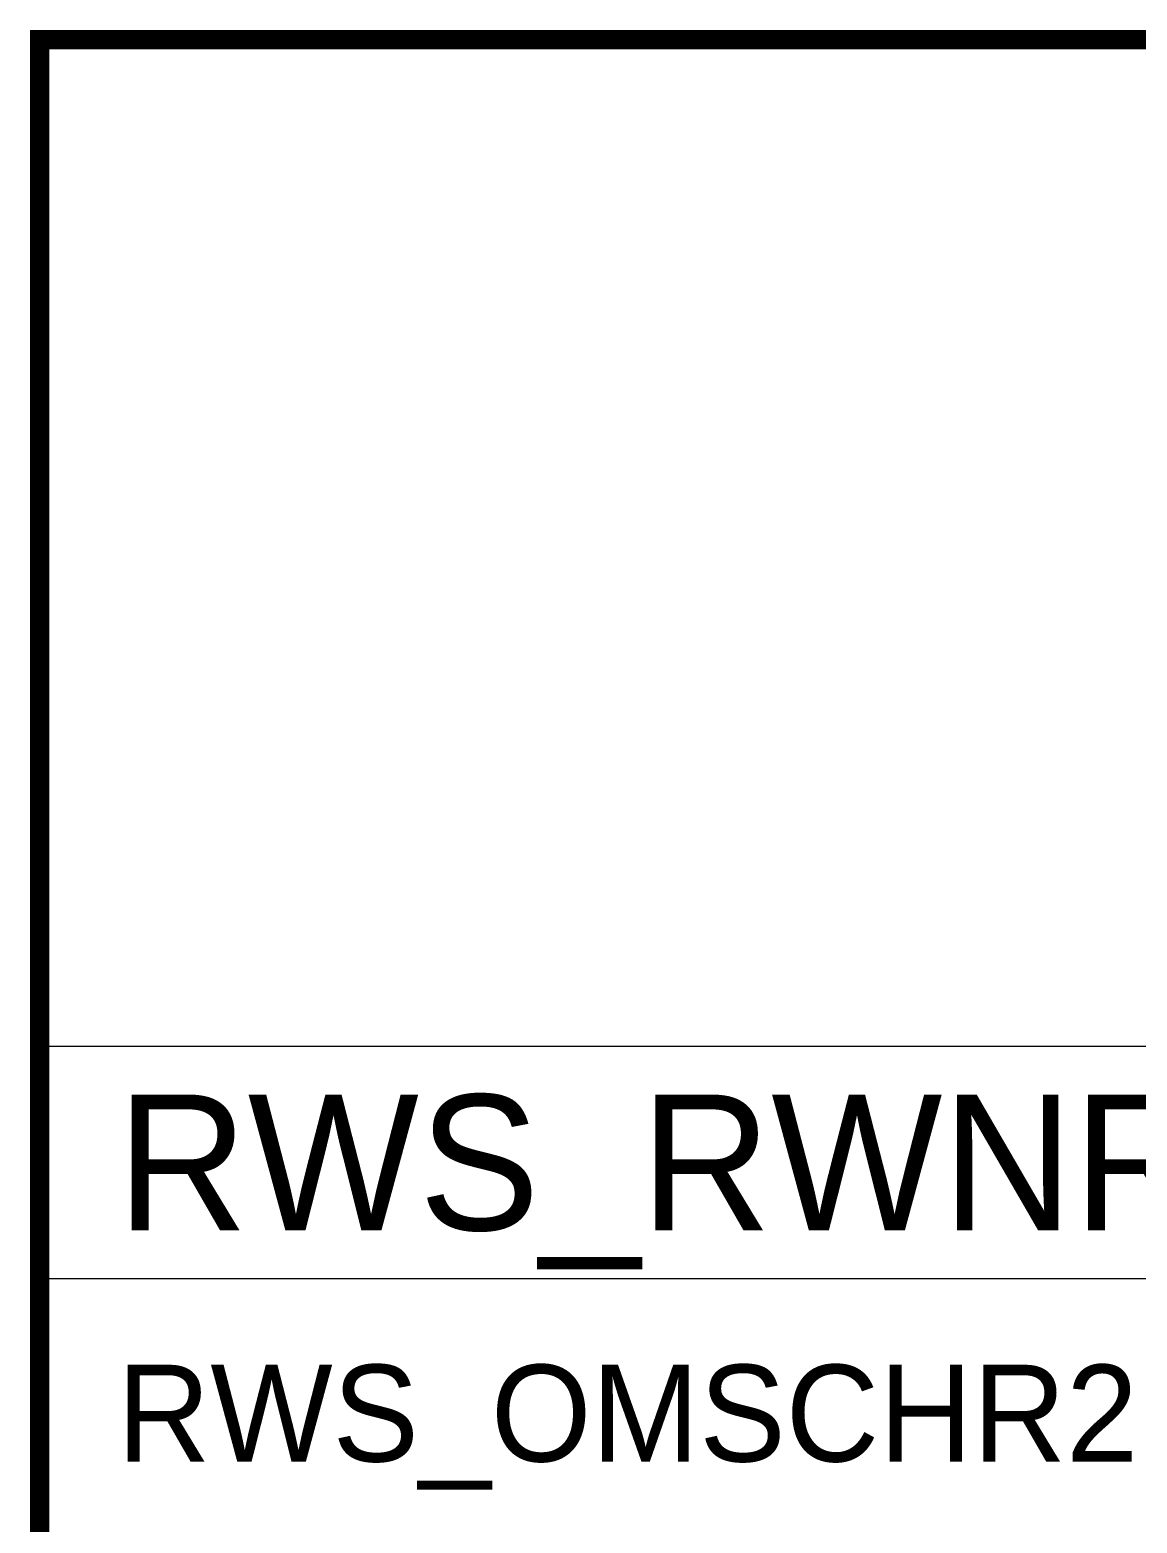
# Model space of a CAD drawing. Extents: x -170 to 15, y -9 to 70.
# Drawn here: x -170.25 to -141.65, y 31.68 to 70.25 of the extents above; entities that cross this region are included whole.
import ezdxf

# ---------------------------------------------------------------- set-up
doc = ezdxf.new("R2010")
doc.units = 0
doc.header["$MEASUREMENT"] = 0
for name, color, linetype in [('TO-XX-STEMPEL', 7, 'CONTINUOUS'), ('TO-XX-T25_1', 7, 'CONTINUOUS'), ('TO-XX-T35_1', 7, 'CONTINUOUS')]:
    doc.layers.add(name, color=color, linetype=linetype)
doc.styles.add('RTW_ISO', font='iso-rtw.shx')

msp = doc.modelspace()

# ---------------------------------------------------------------- linework, layer by layer
at = {"layer": 'TO-XX-STEMPEL'}
for p, q in [((-170, 44), (0, 44)), ((-170, 38), (-37.5, 38))]:
    msp.add_line(p, q, dxfattribs=at)
at = {"layer": 'TO-XX-STEMPEL', "const_width": 0.5}
msp.add_lwpolyline([(0, 0), (0, 70), (-170, 70), (-170, 0), (0, 0)], dxfattribs=at)

# ---------------------------------------------------------------- texts
at = {"layer": 'TO-XX-T25_1', "style": 'RTW_ISO', "flags": 8}
msp.add_attdef('RWS_OMSCHR2', (-168, 33.275), '', height=2.5, dxfattribs=at)
at = {"layer": 'TO-XX-T35_1', "style": 'RTW_ISO', "flags": 8}
msp.add_attdef('RWS_RWNR', (-168, 39.25), '', height=3.5, dxfattribs=at)

doc.saveas('drawing.dxf')
